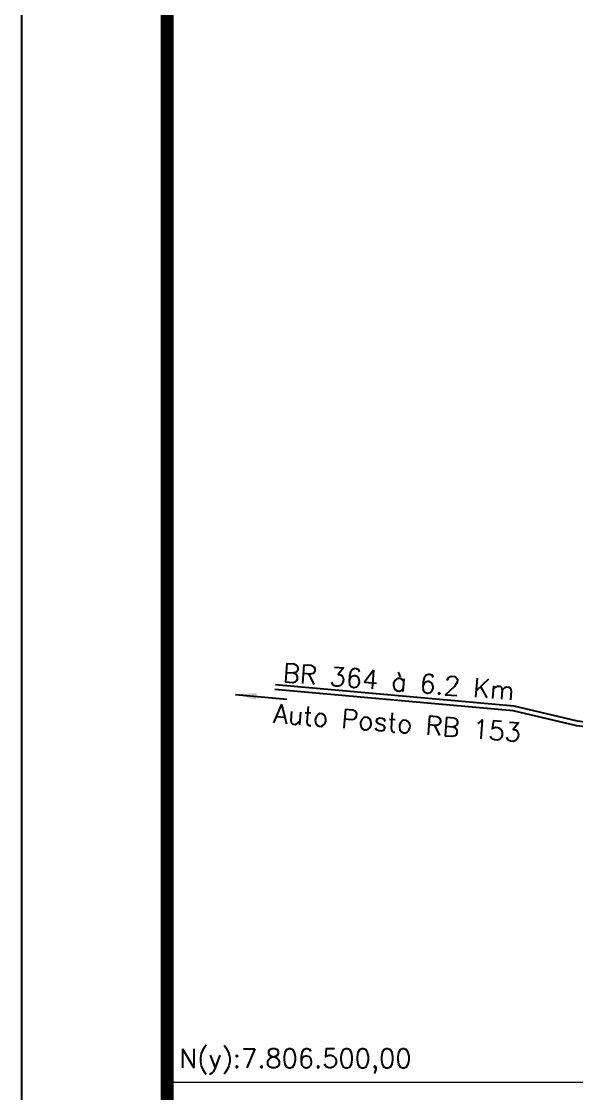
# Model space of a CAD drawing. Extents: x 716959 to 722209, y 7802738 to 7810162.
# Drawn here: x 716959 to 717912, y 7806480 to 7808321 of the extents above; entities that cross this region are included whole.
import ezdxf

# ---------------------------------------------------------------- set-up
doc = ezdxf.new("R2010")
doc.units = 0
doc.linetypes.add('LIN0', pattern=[0])
for name, color, linetype in [('ESTRADA', 1, 'Continuous'), ('MARGEM', 5, 'Continuous'), ('TEXTO', 7, 'Continuous')]:
    doc.layers.add(name, color=color, linetype=linetype)
doc.layers.add('MALHA', color=253, linetype='Continuous', lineweight=13)
doc.layers.add('TEXTO_DIVERSOS', color=7, linetype='Continuous', lineweight=5)
doc.styles.add('ROMANS', font='romans', dxfattribs={"height": 0.2})
doc.styles.add('SIMPLEX', font='simplex', dxfattribs={"height": 0.2})
doc.styles.get("Standard").update_dxf_attribs({"font": 'arial.ttf'})
doc.dimstyles.new('ISO-25', dxfattribs={"dimtxt": 2.5, "dimasz": 2.5, "dimexe": 1.25, "dimexo": 0.625, "dimtad": 1, "dimtxsty": 'Standard', "dimcen": 2.5, "dimadec": 0, "dimazin": 0, "dimtfac": 1, "dimtmove": 0, "dimatfit": 3, "dimfxl": 1, "dimarcsym": 0})

msp = doc.modelspace()

# ---------------------------------------------------------------- linework, layer by layer
at = {"layer": 'ESTRADA'}
for points in [[(718336.3, 7807342.5), (718285.7, 7807312.6), (718247, 7807277.4), (718212.3, 7807240.2), (718167.9, 7807195.7), (718139, 7807170.1), (718109.4, 7807150.4), (718081.4, 7807135.6), (718047.6, 7807121.6), (718012.7, 7807111.9), (717979.8, 7807111.1), (717913.3, 7807119.4), (717804.3, 7807145.6), (717394.7, 7807182.2)], [(718301.9, 7807308.7), (718290.6, 7807306.3), (718252.7, 7807271.7), (718218.1, 7807234.6), (718173.4, 7807189.9), (718143.8, 7807163.8), (718113.5, 7807143.6), (718084.8, 7807128.4), (718050.2, 7807114), (718013.9, 7807103.9), (717979.4, 7807103.1), (717911.9, 7807111.5), (717803, 7807137.7), (717393.6, 7807174.2)]]:
    msp.add_lwpolyline(points, dxfattribs=at)
at = {"layer": 'MALHA', "elevation": 1127.4}
msp.add_lwpolyline([(717209, 7806500), (718266.1, 7806500)], dxfattribs=at)
at = {"layer": 'MARGEM', "color": 174, "linetype": 'LIN0', "elevation": 1127.4, "flags": 128}
msp.add_lwpolyline([(722209, 7802737.5), (722209, 7810162.5), (716959, 7810162.5), (716959, 7802737.5)], close=True, dxfattribs=at)
at = {"layer": 'MARGEM', "color": 174, "linetype": 'LIN0', "const_width": 22.7, "elevation": 1127.4, "flags": 128}
msp.add_lwpolyline([(721959, 7803500.6), (721959, 7809912.5), (717209, 7809912.5), (717209, 7803500.6)], dxfattribs=at)

# ---------------------------------------------------------------- texts
at = {"layer": 'MALHA', "insert": (717230, 7806556.9, 2254.8), "char_height": 32.5, "width": 431.786, "attachment_point": 1, "style": 'ROMANS'}
msp.add_mtext('N(y):7.806.500,00', dxfattribs=at)
at = {"layer": 'TEXTO_DIVERSOS', "linetype": 'Continuous', "style": 'SIMPLEX'}
for s, p in [('BR 364 à 6.2 Km', (717406.5, 7807187)), ('Auto Posto RB 153', (717390.2, 7807117.2))]:
    msp.add_text(s, height=32.5, rotation=355.5354, dxfattribs=at).set_placement(p)

# ---------------------------------------------------------------- leaders
at = {"layer": 'TEXTO'}
msp.add_leader([(717326.3, 7807165.7), (717414.3, 7807157.6)], dimstyle='ISO-25', override={"dimasz": 36, "dimzin": 0}, dxfattribs=at)

doc.saveas('drawing.dxf')
